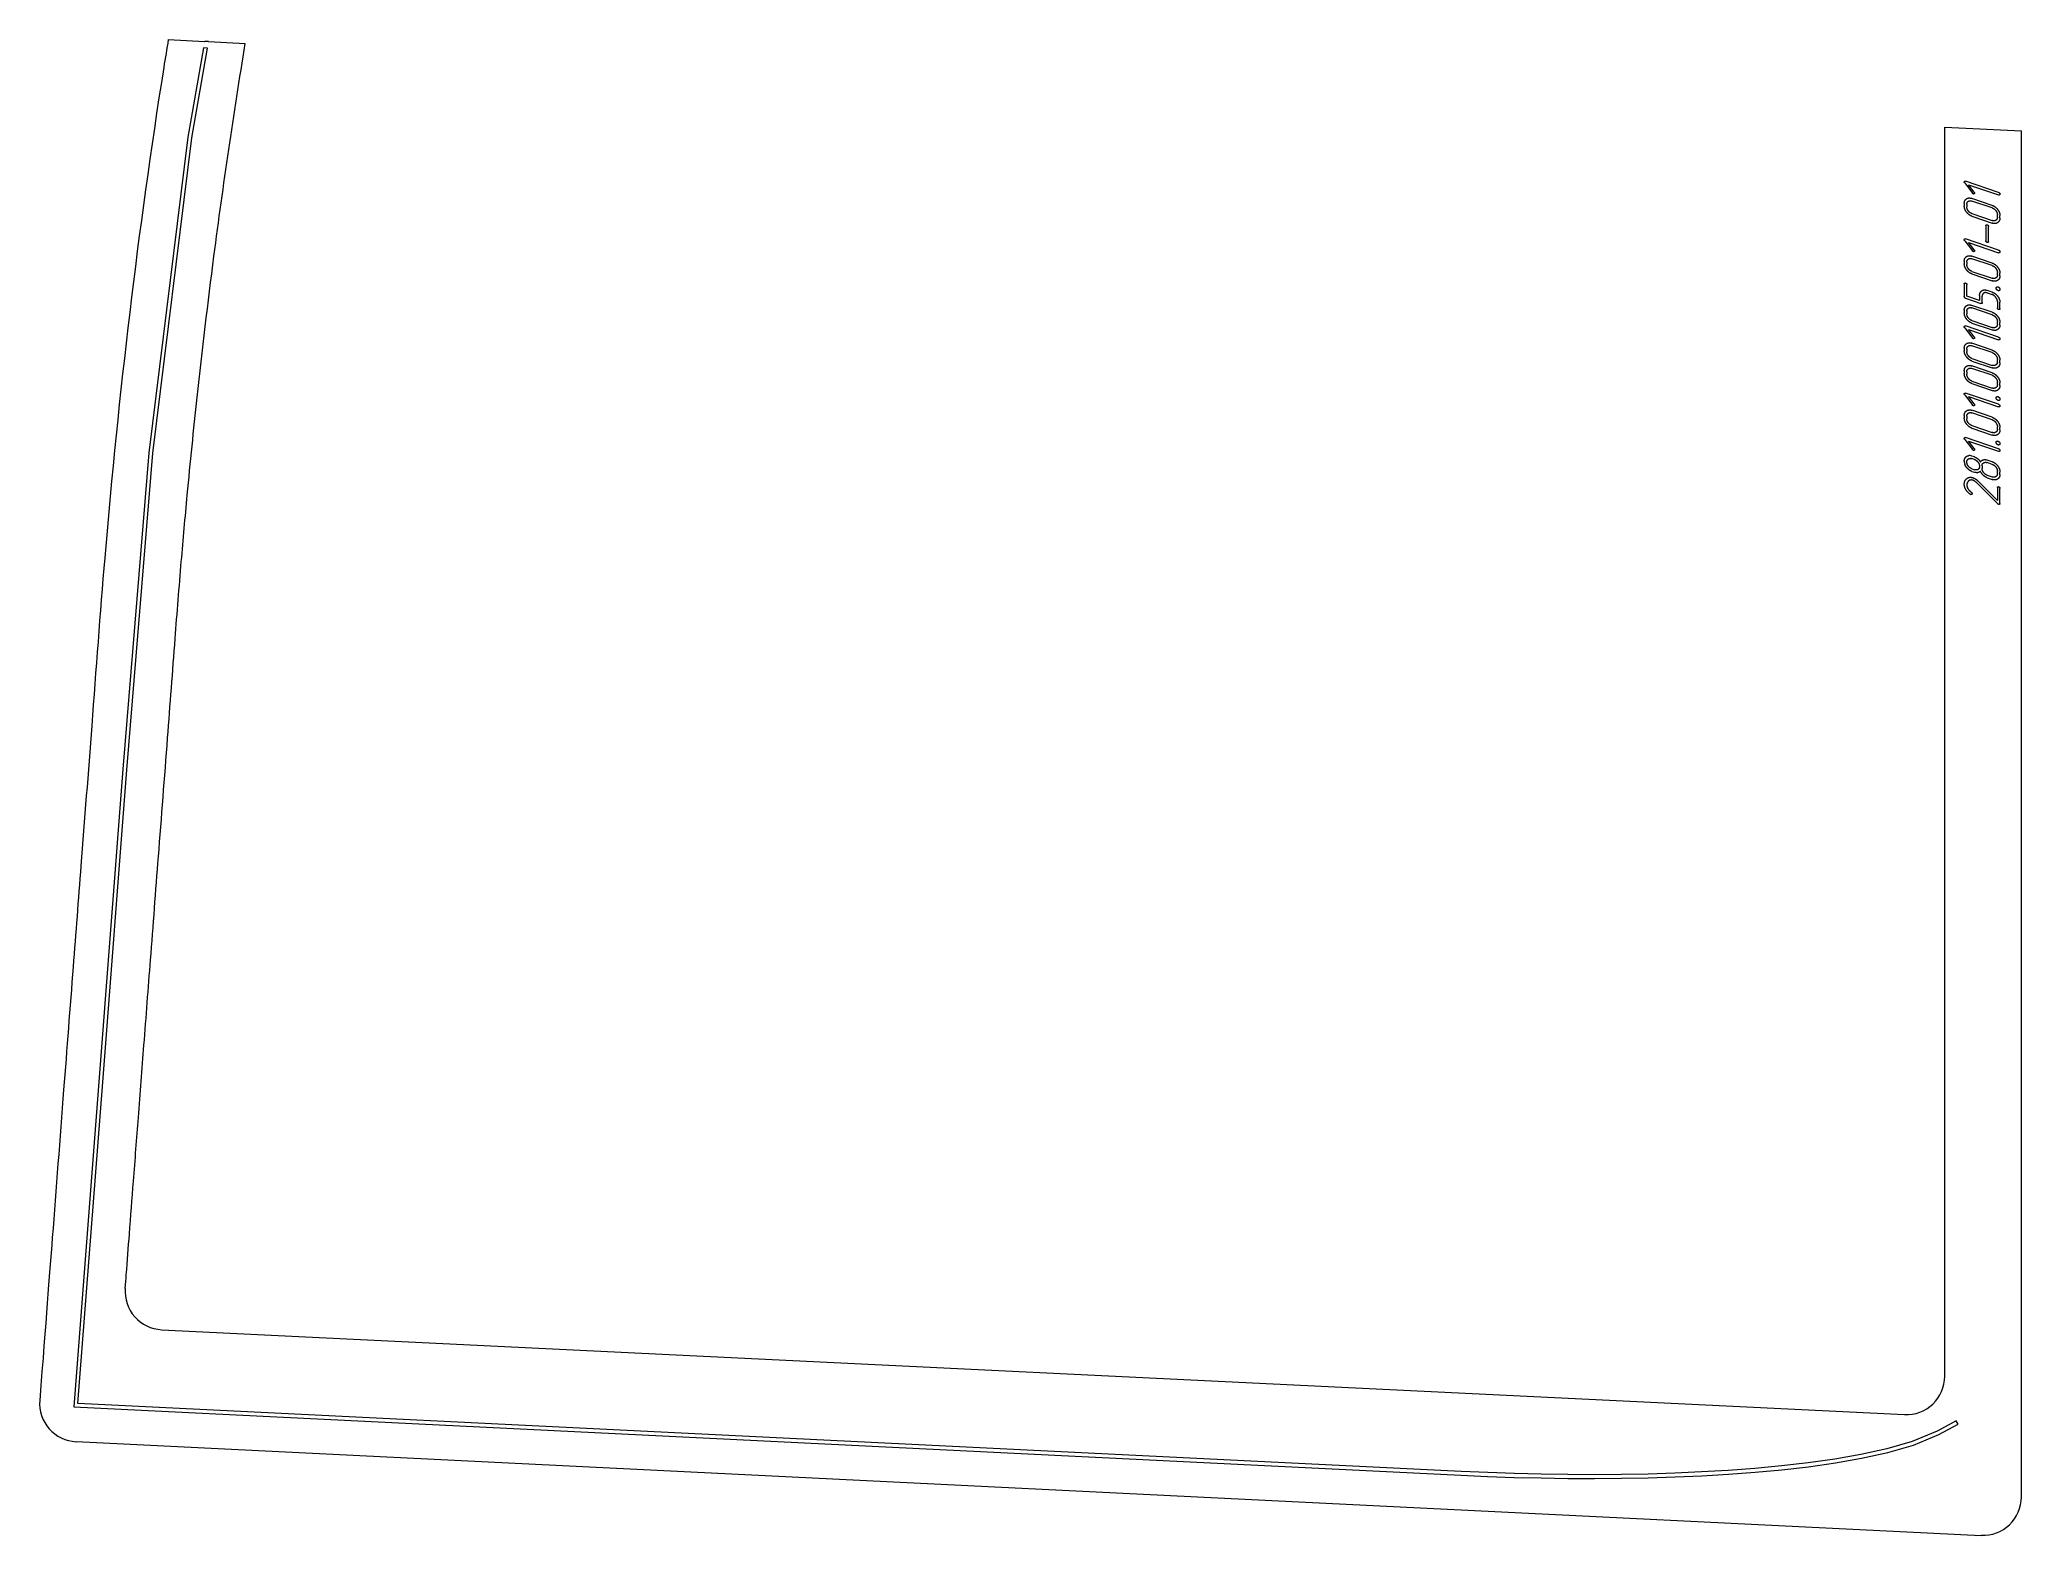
# Model space of a CAD drawing. Header units: millimetres. Extents: x -114 to 1437, y 0 to 1171.
import ezdxf

# ---------------------------------------------------------------- set-up
doc = ezdxf.new("R2010")
doc.units = ezdxf.units.MM
doc.linetypes.add('K5LT_BASIC', pattern=[0])
doc.layers.add('Engraving', color=7, linetype='Continuous')

msp = doc.modelspace()

# ---------------------------------------------------------------- linework, layer by layer
at = {"color": 143, "linetype": 'K5LT_BASIC', "lineweight": 15, "true_color": 0x33acca}
for p, q in [((-13.1, 1171.2), (15.4, 1169.8)), ((18.5, 1169.6), (15.4, 1169.8)), ((18.5, 1169.6), (47.2, 1168.2)), ((1377.3, 124.5), (1377.3, 1102.7)), ((1377.3, 1102.7), (1437.3, 1099.8)), ((1437.3, 30), (1437.3, 1099.8)), ((-18.3, 161), (1345.8, 94.5)), ((-85.3, 73.4), (1405.8, 0))]:
    msp.add_line(p, q, dxfattribs=at)
for centre, start, end in [((-16.9, 191), 175.6027, 267.2084), ((1347.3, 124.5), 267.2084, 0), ((-83.8, 103.3), 175.6028, 267.1824), ((1407.3, 30), 267.1824, 0)]:
    msp.add_arc(centre, 30, start, end, dxfattribs=at)
for points, knots in [([(-13.1, 1171.2), (-14.3, 1163.9), (-36.1, 1029.1), (-57.2, 849.5), (-72.4, 641.1), (-80.7, 534.4), (-88, 439.4), (-95.5, 342.4), (-103.3, 240.3), (-108.7, 170.3), (-113.7, 105.6)], [6.86296, 6.86296, 6.86296, 6.86296, 6.97103, 8.881041, 9.535481, 10.081913, 10.475311, 10.95443, 11.530513, 12, 12, 12, 12]), ([(-46.8, 193.3), (-46.5, 197), (-45.3, 212), (-43.3, 239.1), (-40.1, 280.2), (-36.3, 329.5), (-31.9, 387.2), (-26.6, 455.3), (-20.5, 535.4), (-13.9, 619.4), (-8.2, 696.6), (-3.2, 759.8), (2.4, 822.7), (10.5, 902.5), (24.5, 1020.6), (38.1, 1112.8), (47.2, 1168.2)], [0, 0, 0, 0, 0.124971, 0.530039, 1.063628, 1.707965, 2.438142, 3.298582, 4.342688, 5.539907, 6.545011, 7.327984, 8.004848, 9.001905, 10.441137, 12.616438, 12.616438, 12.616438, 12.616438])]:
    msp.add_open_spline(points, degree=3, knots=knots, dxfattribs=at)
at = {"layer": 'Engraving', "color": 143, "linetype": 'K5LT_BASIC', "lineweight": 15, "true_color": 0x33acca}
for p, q in [((14.6, 1164.8), (2.3, 1094.7)), ((5.3, 1094.3), (17.6, 1164.6)), ((17.6, 1164.6), (14.6, 1164.8)), ((2.3, 1094.7), (-28.2, 847.7)), ((-25.2, 847.4), (5.3, 1094.3)), ((1392.9, 1058.9), (1398.9, 1050.9)), ((1419.5, 1051.5), (1393.6, 1060.3)), ((1396, 1057.5), (1419.5, 1049.5)), ((1400.3, 1051.8), (1396, 1057.5)), ((1392.6, 1042.9), (1392.6, 1040.9)), ((1394.6, 1042.2), (1394.6, 1040.2)), ((1414.5, 1041.4), (1398.6, 1046.8)), ((1414.5, 1039.4), (1398.6, 1044.8)), ((1398.6, 1034.9), (1414.5, 1029.5)), ((1398.6, 1032.9), (1414.5, 1027.5)), ((1409.5, 1025.5), (1409.5, 1013.6)), ((1411.5, 1012.9), (1411.5, 1024.9)), ((1418.5, 1032.1), (1418.5, 1034.1)), ((1420.5, 1031.4), (1420.5, 1033.4)), ((1392.9, 1013.7), (1398.9, 1005.7)), ((1419.5, 1006.3), (1393.6, 1015.1)), ((1400.3, 1006.6), (1396, 1012.3)), ((1396, 1012.3), (1419.5, 1004.3)), ((1392.6, 997.7), (1392.6, 995.7)), ((1394.6, 997), (1394.6, 995)), ((1414.5, 996.2), (1398.6, 1001.6)), ((1414.5, 994.2), (1398.6, 999.6)), ((1392.6, 979.9), (1392.6, 970)), ((1394.6, 970.3), (1394.6, 979.2)), ((1398.6, 989.7), (1414.5, 984.3)), ((1398.6, 987.7), (1414.5, 982.3)), ((1418.5, 986.9), (1418.5, 988.9)), ((1420.5, 986.2), (1420.5, 988.2)), ((1393.6, 968.6), (1405.6, 964.6)), ((1404.6, 966.9), (1394.6, 970.3)), ((1414.5, 957.7), (1398.6, 963.1)), ((1404.6, 970.9), (1404.6, 966.9)), ((1406.6, 965.2), (1406.6, 970.2)), ((1414.5, 973.5), (1410.5, 974.8)), ((1410.5, 972.8), (1414.5, 971.5)), ((1418.5, 966.2), (1418.5, 961.2)), ((1420.5, 960.5), (1420.5, 965.5)), ((1392.6, 959.2), (1392.6, 957.2)), ((1419.5, 938.2), (1393.6, 947)), ((1394.6, 958.5), (1394.6, 956.5)), ((1414.5, 955.7), (1398.6, 961.1)), ((1398.6, 951.2), (1414.5, 945.7)), ((1398.6, 949.2), (1414.5, 943.8)), ((1418.5, 948.4), (1418.5, 950.4)), ((1420.5, 947.7), (1420.5, 949.7)), ((1392.9, 945.5), (1398.9, 937.5)), ((1400.3, 938.4), (1396, 944.2)), ((1396, 944.2), (1419.5, 936.2)), ((1414.5, 928.1), (1398.6, 933.5)), ((1414.5, 926.1), (1398.6, 931.5)), ((1392.6, 929.5), (1392.6, 927.5)), ((1394.6, 928.8), (1394.6, 926.9)), ((1398.6, 921.5), (1414.5, 916.1)), ((1398.6, 919.5), (1414.5, 914.1)), ((1414.5, 910.3), (1398.6, 915.7)), ((1418.5, 918.7), (1418.5, 920.7)), ((1420.5, 918.1), (1420.5, 920.1)), ((1392.6, 911.7), (1392.6, 909.7)), ((1394.6, 911.1), (1394.6, 909.1)), ((1414.5, 908.3), (1398.6, 913.7)), ((1398.6, 903.7), (1414.5, 898.3)), ((1398.6, 901.8), (1414.5, 896.3)), ((1418.5, 901), (1418.5, 902.9)), ((1420.5, 900.3), (1420.5, 902.3)), ((1392.9, 892.9), (1398.9, 884.9)), ((1419.5, 885.6), (1393.6, 894.4)), ((1396, 891.6), (1419.5, 883.6)), ((1400.3, 885.9), (1396, 891.6)), ((1392.6, 876.9), (1392.6, 874.9)), ((1394.6, 876.2), (1394.6, 874.3)), ((1414.5, 875.5), (1398.6, 880.9)), ((1414.5, 873.5), (1398.6, 878.9)), ((1398.6, 868.9), (1414.5, 863.5)), ((1392.9, 858.1), (1398.9, 850.1)), ((1419.5, 850.8), (1393.6, 859.5)), ((1400.3, 851), (1396, 856.7)), ((1396, 856.7), (1419.5, 848.8)), ((1398.6, 866.9), (1414.5, 861.5)), ((1418.5, 866.1), (1418.5, 868.1)), ((1420.5, 865.5), (1420.5, 867.5)), ((-28.2, 847.7), (-48.6, 599.8)), ((-45.6, 599.5), (-25.2, 847.4)), ((1392.6, 841.1), (1392.6, 840.5)), ((1392.6, 840.5), (1392.7, 839.8)), ((1392.7, 839.8), (1393, 838.6)), ((1397.3, 845.4), (1396.2, 845.4)), ((1397.9, 845.3), (1397.3, 845.4)), ((1398.6, 845.1), (1397.9, 845.3)), ((1400.6, 844.4), (1398.6, 845.1)), ((1400.6, 842.4), (1398.6, 843.1)), ((1414.5, 840.6), (1410.5, 842)), ((1414.5, 838.6), (1410.5, 840)), ((1398.5, 833.1), (1400.6, 832.4)), ((1398.6, 835.1), (1400.6, 834.4)), ((1400.9, 825.3), (1401.6, 824.8)), ((1401.6, 824.8), (1402.4, 824.1)), ((1402.4, 824.1), (1418.9, 807.6)), ((1418.5, 810.4), (1403.5, 825.4)), ((1406.5, 837.4), (1406.5, 835.4)), ((1410.5, 830), (1414.5, 828.7)), ((1410.5, 828.1), (1414.5, 826.7)), ((1418.5, 831.3), (1418.5, 833.3)), ((1420.5, 830.6), (1420.5, 832.6)), ((1397.3, 815.2), (1397.7, 815)), ((1418.5, 820.5), (1418.5, 810.4)), ((1420.5, 807.9), (1420.5, 819.8)), ((-48.6, 599.8), (-67.7, 351.7)), ((-64.7, 351.4), (-45.6, 599.5)), ((-67.7, 351.7), (-87, 100.5)), ((-83.8, 103.3), (-64.7, 351.4)), ((-87, 100.5), (998.6, 47.1)), ((998.7, 50.1), (-83.8, 103.3)), ((1371.3, 81.6), (1351.9, 73.5)), ((1352.9, 70.7), (1372.6, 78.9)), ((1386.3, 89.7), (1371.3, 81.6)), ((1372.6, 78.9), (1387.7, 87.1)), ((1387.7, 87.1), (1386.3, 89.7)), ((1311.6, 63.2), (1291.2, 59.6)), ((1332, 67.7), (1311.6, 63.2)), ((1312.2, 60.3), (1332.7, 64.8)), ((1351.9, 73.5), (1332, 67.7)), ((1332.7, 64.8), (1352.9, 70.7)), ((998.6, 47.1), (1019.5, 46.1)), ((1019.6, 49.1), (998.7, 50.1)), ((1040.5, 48.4), (1019.6, 49.1)), ((1061.4, 47.9), (1040.5, 48.4)), ((1082.4, 47.6), (1061.4, 47.9)), ((1103.3, 47.5), (1082.4, 47.6)), ((1124.2, 47.7), (1103.3, 47.5)), ((1145.1, 48), (1124.2, 47.7)), ((1166.1, 48.7), (1145.1, 48)), ((1187, 49.6), (1166.1, 48.7)), ((1166.2, 45.7), (1187.1, 46.6)), ((1207.9, 50.8), (1187, 49.6)), ((1187.1, 46.6), (1208.1, 47.8)), ((1228.7, 52.4), (1207.9, 50.8)), ((1208.1, 47.8), (1229, 49.4)), ((1249.6, 54.3), (1228.7, 52.4)), ((1229, 49.4), (1249.9, 51.3)), ((1270.3, 56.7), (1249.6, 54.3)), ((1249.9, 51.3), (1270.7, 53.7)), ((1291.2, 59.6), (1270.3, 56.7)), ((1270.7, 53.7), (1291.7, 56.7)), ((1291.7, 56.7), (1312.2, 60.3)), ((1019.5, 46.1), (1040.4, 45.4)), ((1040.4, 45.4), (1061.4, 44.9)), ((1061.4, 44.9), (1082.3, 44.6)), ((1082.3, 44.6), (1103.3, 44.5)), ((1103.3, 44.5), (1124.3, 44.7)), ((1124.3, 44.7), (1145.2, 45)), ((1145.2, 45), (1166.2, 45.7))]:
    msp.add_line(p, q, dxfattribs=at)
for points in [[(1392.6, 1059.6), (1392.6, 1060), (1392.9, 1060.2)], [(1392.9, 1058.9), (1392.6, 1059.2), (1392.6, 1059.6)], [(1392.9, 1060.2), (1393.2, 1060.5), (1393.6, 1060.3)], [(1392.6, 1042.9), (1392.6, 1045.3), (1394.3, 1046.5)], [(1394.4, 1036), (1392.6, 1038.4), (1392.6, 1040.9)], [(1394.3, 1046.5), (1396.1, 1047.7), (1398.6, 1046.8)], [(1394.6, 1042.2), (1394.6, 1043.8), (1395.8, 1044.6)], [(1395.8, 1037), (1394.6, 1038.5), (1394.6, 1040.2)], [(1395.8, 1044.6), (1396.9, 1045.4), (1398.6, 1044.8)], [(1399.6, 1050.3), (1399.4, 1050.4), (1398.9, 1050.9)], [(1400.3, 1050.4), (1400, 1050.2), (1399.6, 1050.3)], [(1400.3, 1051.8), (1400.6, 1051.4), (1400.6, 1051)], [(1400.6, 1051), (1400.6, 1050.6), (1400.3, 1050.4)], [(1414.5, 1041.4), (1416.9, 1040.6), (1418.7, 1038.2)], [(1414.5, 1039.4), (1416.2, 1038.8), (1417.3, 1037.3)], [(1419.5, 1051.5), (1419.9, 1051.4), (1420.2, 1051)], [(1420.2, 1049.6), (1420, 1049.4), (1419.5, 1049.5)], [(1420.2, 1051), (1420.5, 1050.6), (1420.5, 1050.2)], [(1420.5, 1050.2), (1420.5, 1050), (1420.2, 1049.6)], [(1398.6, 1032.9), (1396.2, 1033.7), (1394.4, 1036)], [(1398.6, 1034.9), (1396.9, 1035.4), (1395.8, 1037)], [(1409.5, 1025.5), (1409.5, 1025.9), (1409.8, 1026.1)], [(1409.8, 1026.1), (1410.2, 1026.3), (1410.5, 1026.2)], [(1410.5, 1026.2), (1410.9, 1026.1), (1411.2, 1025.7)], [(1411.2, 1025.7), (1411.5, 1025.3), (1411.5, 1024.9)], [(1417.3, 1029.7), (1416.1, 1028.9), (1414.5, 1029.5)], [(1418.7, 1027.9), (1417, 1026.6), (1414.5, 1027.5)], [(1417.3, 1037.3), (1418.5, 1035.7), (1418.5, 1034.1)], [(1418.5, 1032.1), (1418.5, 1030.5), (1417.3, 1029.7)], [(1418.7, 1038.2), (1420.5, 1035.9), (1420.5, 1033.4)], [(1420.5, 1031.4), (1420.5, 1029.1), (1418.7, 1027.9)], [(1392.6, 1014.4), (1392.6, 1014.8), (1392.9, 1015.1)], [(1392.9, 1013.7), (1392.6, 1014), (1392.6, 1014.4)], [(1392.9, 1015.1), (1393.2, 1015.3), (1393.6, 1015.1)], [(1409.9, 1012.7), (1409.5, 1013.1), (1409.5, 1013.6)], [(1410.5, 1012.3), (1410.3, 1012.3), (1409.9, 1012.7)], [(1411.2, 1012.3), (1410.9, 1012.1), (1410.5, 1012.3)], [(1411.5, 1012.9), (1411.5, 1012.5), (1411.2, 1012.3)], [(1392.6, 997.7), (1392.6, 1000.1), (1394.3, 1001.3)], [(1394.4, 990.8), (1392.6, 993.2), (1392.6, 995.7)], [(1394.3, 1001.3), (1396.1, 1002.5), (1398.6, 1001.6)], [(1394.6, 997), (1394.6, 998.6), (1395.8, 999.4)], [(1395.8, 991.8), (1394.6, 993.4), (1394.6, 995)], [(1395.8, 999.4), (1396.9, 1000.2), (1398.6, 999.6)], [(1399.6, 1005.2), (1399.4, 1005.2), (1398.9, 1005.7)], [(1400.3, 1005.2), (1400, 1005), (1399.6, 1005.2)], [(1400.3, 1006.6), (1400.6, 1006.2), (1400.6, 1005.8)], [(1400.6, 1005.8), (1400.6, 1005.4), (1400.3, 1005.2)], [(1414.5, 996.2), (1416.9, 995.4), (1418.7, 993)], [(1414.5, 994.2), (1416.2, 993.7), (1417.3, 992.1)], [(1418.7, 993), (1420.5, 990.7), (1420.5, 988.2)], [(1419.5, 1006.3), (1419.9, 1006.2), (1420.2, 1005.8)], [(1420.2, 1004.4), (1420, 1004.2), (1419.5, 1004.3)], [(1420.2, 1005.8), (1420.5, 1005.4), (1420.5, 1005)], [(1420.5, 1005), (1420.5, 1004.8), (1420.2, 1004.4)], [(1392.6, 979.9), (1392.6, 980.3), (1392.9, 980.5)], [(1392.9, 980.5), (1393.2, 980.7), (1393.6, 980.6)], [(1393.6, 980.6), (1394, 980.4), (1394.3, 980.1)], [(1394.3, 980.1), (1394.6, 979.7), (1394.6, 979.2)], [(1398.6, 987.7), (1396.2, 988.5), (1394.4, 990.8)], [(1398.6, 989.7), (1396.9, 990.2), (1395.8, 991.8)], [(1417.3, 984.5), (1416.1, 983.7), (1414.5, 984.3)], [(1418.7, 982.7), (1417, 981.4), (1414.5, 982.3)], [(1417.3, 992.1), (1418.5, 990.5), (1418.5, 988.9)], [(1418.5, 986.9), (1418.5, 985.3), (1417.3, 984.5)], [(1417.5, 976.6), (1417.5, 977.1), (1418, 977.4)], [(1418, 977.4), (1418.4, 977.7), (1419, 977.6)], [(1420.5, 986.2), (1420.5, 983.9), (1418.7, 982.7)], [(1419, 977.6), (1419.5, 977.4), (1420, 976.8)], [(1393.6, 968.6), (1392.6, 969), (1392.6, 970)], [(1392.6, 959.2), (1392.6, 961.6), (1394.3, 962.8)], [(1394.3, 962.8), (1396.1, 964), (1398.6, 963.1)], [(1404.6, 970.9), (1404.6, 973.3), (1406.3, 974.5)], [(1406.6, 965.2), (1406.6, 964.2), (1405.6, 964.6)], [(1406.3, 974.5), (1408.1, 975.7), (1410.5, 974.8)], [(1407.7, 972.6), (1406.6, 971.9), (1406.6, 970.2)], [(1410.5, 972.8), (1408.9, 973.4), (1407.7, 972.6)], [(1414.5, 973.5), (1416.9, 972.6), (1418.7, 970.3)], [(1417.3, 969.4), (1416.2, 970.9), (1414.5, 971.5)], [(1418.5, 966.2), (1418.5, 967.8), (1417.3, 969.4)], [(1418.1, 975.3), (1417.5, 975.8), (1417.5, 976.6)], [(1419, 974.6), (1418.6, 974.7), (1418.1, 975.3)], [(1418.7, 970.3), (1420.5, 967.9), (1420.5, 965.5)], [(1420, 974.6), (1419.6, 974.4), (1419, 974.6)], [(1420, 976.8), (1420.5, 976.3), (1420.5, 975.6)], [(1420.5, 975.6), (1420.5, 974.9), (1420, 974.6)], [(1394.4, 952.3), (1392.6, 954.7), (1392.6, 957.2)], [(1392.6, 946.3), (1392.6, 946.7), (1392.9, 946.9)], [(1392.9, 945.5), (1392.6, 945.9), (1392.6, 946.3)], [(1392.9, 946.9), (1393.2, 947.1), (1393.6, 947)], [(1398.6, 949.2), (1396.2, 950), (1394.4, 952.3)], [(1394.6, 958.5), (1394.6, 960.1), (1395.8, 960.9)], [(1395.8, 953.3), (1394.6, 954.8), (1394.6, 956.5)], [(1395.8, 960.9), (1396.9, 961.7), (1398.6, 961.1)], [(1398.6, 951.2), (1396.9, 951.7), (1395.8, 953.3)], [(1414.5, 957.7), (1416.9, 956.9), (1418.7, 954.5)], [(1414.5, 955.7), (1416.2, 955.1), (1417.3, 953.6)], [(1417.3, 953.6), (1418.5, 952), (1418.5, 950.4)], [(1418.5, 948.4), (1418.5, 946.8), (1417.3, 946)], [(1418.9, 960.3), (1418.5, 960.7), (1418.5, 961.2)], [(1418.7, 954.5), (1420.5, 952.2), (1420.5, 949.7)], [(1420.5, 947.7), (1420.5, 945.4), (1418.7, 944.2)], [(1419.5, 959.8), (1419.2, 959.9), (1418.9, 960.3)], [(1420.2, 959.9), (1419.9, 959.7), (1419.5, 959.8)], [(1420.5, 960.5), (1420.5, 960), (1420.2, 959.9)], [(1392.6, 929.5), (1392.6, 932), (1394.3, 933.1)], [(1394.3, 933.1), (1396.1, 934.3), (1398.6, 933.5)], [(1394.6, 928.8), (1394.6, 930.5), (1395.8, 931.3)], [(1395.8, 931.3), (1396.9, 932), (1398.6, 931.5)], [(1399.6, 937), (1399.4, 937.1), (1398.9, 937.5)], [(1400.3, 937.1), (1400, 936.9), (1399.6, 937)], [(1400.3, 938.4), (1400.6, 938), (1400.6, 937.7)], [(1400.6, 937.7), (1400.6, 937.3), (1400.3, 937.1)], [(1417.3, 946), (1416.1, 945.2), (1414.5, 945.7)], [(1418.7, 944.2), (1417, 942.9), (1414.5, 943.8)], [(1419.5, 938.2), (1419.9, 938), (1420.2, 937.6)], [(1420.2, 936.2), (1420, 936), (1419.5, 936.2)], [(1420.2, 937.6), (1420.5, 937.3), (1420.5, 936.8)], [(1420.5, 936.8), (1420.5, 936.7), (1420.2, 936.2)], [(1394.4, 922.7), (1392.6, 925), (1392.6, 927.5)], [(1392.6, 911.7), (1392.6, 914.2), (1394.3, 915.4)], [(1394.3, 915.4), (1396.1, 916.5), (1398.6, 915.7)], [(1398.6, 919.5), (1396.2, 920.3), (1394.4, 922.7)], [(1395.8, 923.6), (1394.6, 925.2), (1394.6, 926.9)], [(1398.6, 921.5), (1396.9, 922.1), (1395.8, 923.6)], [(1414.5, 928.1), (1416.9, 927.2), (1418.7, 924.9)], [(1414.5, 926.1), (1416.2, 925.5), (1417.3, 923.9)], [(1417.3, 916.4), (1416.1, 915.6), (1414.5, 916.1)], [(1417.3, 923.9), (1418.5, 922.3), (1418.5, 920.7)], [(1418.5, 918.7), (1418.5, 917.2), (1417.3, 916.4)], [(1418.7, 924.9), (1420.5, 922.5), (1420.5, 920.1)], [(1420.5, 918.1), (1420.5, 915.8), (1418.7, 914.5)], [(1394.4, 904.9), (1392.6, 907.2), (1392.6, 909.7)], [(1398.6, 901.8), (1396.2, 902.6), (1394.4, 904.9)], [(1394.6, 911.1), (1394.6, 912.7), (1395.8, 913.5)], [(1395.8, 905.9), (1394.6, 907.4), (1394.6, 909.1)], [(1395.8, 913.5), (1396.9, 914.3), (1398.6, 913.7)], [(1398.6, 903.7), (1396.9, 904.3), (1395.8, 905.9)], [(1418.7, 914.5), (1417, 913.3), (1414.5, 914.1)], [(1414.5, 910.3), (1416.9, 909.5), (1418.7, 907.1)], [(1414.5, 908.3), (1416.2, 907.7), (1417.3, 906.1)], [(1417.3, 906.1), (1418.5, 904.6), (1418.5, 902.9)], [(1418.5, 901), (1418.5, 899.4), (1417.3, 898.6)], [(1418.7, 907.1), (1420.5, 904.8), (1420.5, 902.3)], [(1420.5, 900.3), (1420.5, 898), (1418.7, 896.7)], [(1392.6, 893.7), (1392.6, 894.1), (1392.9, 894.3)], [(1392.9, 892.9), (1392.6, 893.3), (1392.6, 893.7)], [(1392.9, 894.3), (1393.2, 894.5), (1393.6, 894.4)], [(1399.6, 884.4), (1399.4, 884.5), (1398.9, 884.9)], [(1400.3, 884.5), (1400, 884.3), (1399.6, 884.4)], [(1400.3, 885.9), (1400.6, 885.5), (1400.6, 885.1)], [(1400.6, 885.1), (1400.6, 884.7), (1400.3, 884.5)], [(1417.3, 898.6), (1416.1, 897.8), (1414.5, 898.3)], [(1418.7, 896.7), (1417, 895.5), (1414.5, 896.3)], [(1417.5, 890.6), (1417.5, 891.2), (1418, 891.5)], [(1418.1, 889.3), (1417.5, 889.9), (1417.5, 890.6)], [(1418, 891.5), (1418.4, 891.8), (1419, 891.6)], [(1419, 888.6), (1418.6, 888.8), (1418.1, 889.3)], [(1419, 891.6), (1419.5, 891.4), (1420, 890.9)], [(1420, 888.7), (1419.6, 888.4), (1419, 888.6)], [(1419.5, 885.6), (1419.9, 885.4), (1420.2, 885)], [(1420, 890.9), (1420.5, 890.3), (1420.5, 889.6)], [(1420.5, 889.6), (1420.5, 888.9), (1420, 888.7)], [(1420.2, 885), (1420.5, 884.7), (1420.5, 884.2)], [(1420.5, 884.2), (1420.5, 884.1), (1420.2, 883.6)], [(1392.6, 876.9), (1392.6, 879.4), (1394.3, 880.5)], [(1394.4, 870.1), (1392.6, 872.4), (1392.6, 874.9)], [(1394.3, 880.5), (1396.1, 881.7), (1398.6, 880.9)], [(1398.6, 866.9), (1396.2, 867.7), (1394.4, 870.1)], [(1394.6, 876.2), (1394.6, 877.9), (1395.8, 878.7)], [(1395.8, 871), (1394.6, 872.6), (1394.6, 874.3)], [(1395.8, 878.7), (1396.9, 879.4), (1398.6, 878.9)], [(1398.6, 868.9), (1396.9, 869.5), (1395.8, 871)], [(1414.5, 875.5), (1416.9, 874.6), (1418.7, 872.3)], [(1414.5, 873.5), (1416.2, 872.9), (1417.3, 871.3)], [(1417.3, 871.3), (1418.5, 869.7), (1418.5, 868.1)], [(1418.7, 872.3), (1420.5, 869.9), (1420.5, 867.5)], [(1420.2, 883.6), (1420, 883.4), (1419.5, 883.6)], [(1392.6, 858.9), (1392.6, 859.3), (1392.9, 859.5)], [(1392.9, 858.1), (1392.6, 858.5), (1392.6, 858.9)], [(1392.9, 859.5), (1393.2, 859.7), (1393.6, 859.5)], [(1417.3, 863.8), (1416.1, 863), (1414.5, 863.5)], [(1418.7, 861.9), (1417, 860.7), (1414.5, 861.5)], [(1418.5, 866.1), (1418.5, 864.6), (1417.3, 863.8)], [(1417.5, 855.8), (1417.5, 856.4), (1418, 856.7)], [(1418.1, 854.5), (1417.5, 855.1), (1417.5, 855.8)], [(1418, 856.7), (1418.4, 857), (1419, 856.8)], [(1419, 853.8), (1418.6, 853.9), (1418.1, 854.5)], [(1420.5, 865.5), (1420.5, 863.2), (1418.7, 861.9)], [(1419, 856.8), (1419.5, 856.6), (1420, 856.1)], [(1420, 853.9), (1419.6, 853.6), (1419, 853.8)], [(1420, 856.1), (1420.5, 855.5), (1420.5, 854.8)], [(1420.5, 854.8), (1420.5, 854.1), (1420, 853.9)], [(1392.6, 841.1), (1392.6, 843.6), (1394.3, 844.8)], [(1394.3, 836.3), (1393.4, 837.5), (1393, 838.6)], [(1394.3, 844.8), (1395.2, 845.4), (1396.2, 845.4)], [(1394.6, 840.4), (1394.6, 842.1), (1395.8, 842.9)], [(1395.7, 837.2), (1394.6, 838.8), (1394.6, 840.4)], [(1395.8, 842.9), (1396.9, 843.6), (1398.6, 843.1)], [(1399.6, 849.6), (1399.4, 849.6), (1398.9, 850.1)], [(1400.3, 849.6), (1400, 849.4), (1399.6, 849.6)], [(1400.3, 851), (1400.6, 850.6), (1400.6, 850.3)], [(1400.6, 850.3), (1400.6, 849.8), (1400.3, 849.6)], [(1400.6, 844.4), (1402, 843.9), (1403.2, 842.9)], [(1400.6, 842.4), (1402.3, 841.8), (1403.4, 840.2)], [(1403.2, 842.9), (1404.3, 842), (1405.2, 840.6)], [(1403.4, 840.2), (1404.5, 838.6), (1404.5, 837)], [(1405.2, 840.6), (1405.9, 841.7), (1407.4, 842.1)], [(1406.5, 837.4), (1406.5, 839.1), (1407.7, 839.8)], [(1407.4, 842.1), (1408.8, 842.6), (1410.5, 842)], [(1407.7, 839.8), (1408.9, 840.5), (1410.5, 840)], [(1414.5, 840.6), (1417, 839.8), (1418.7, 837.5)], [(1414.5, 838.6), (1416.2, 838.1), (1417.3, 836.5)], [(1419.5, 850.8), (1419.9, 850.6), (1420.2, 850.2)], [(1420.2, 848.8), (1420, 848.6), (1419.5, 848.8)], [(1420.2, 850.2), (1420.5, 849.9), (1420.5, 849.4)], [(1420.5, 849.4), (1420.5, 849.2), (1420.2, 848.8)], [(1392.6, 823), (1392.6, 825.9), (1394.5, 827.4)], [(1393.7, 819), (1392.6, 820.9), (1392.6, 823)], [(1398.5, 833.1), (1396.2, 833.9), (1394.3, 836.3)], [(1394.5, 827.4), (1396.6, 829.1), (1399.4, 828.1)], [(1395, 824.3), (1394.6, 823.4), (1394.6, 822.4)], [(1394.6, 822.4), (1394.6, 821.1), (1395.4, 819.6)], [(1396, 825.6), (1395.4, 825.1), (1395, 824.3)], [(1398.6, 835.1), (1396.9, 835.7), (1395.7, 837.2)], [(1399.4, 826.1), (1397.4, 826.8), (1396, 825.6)], [(1399.4, 828.1), (1400.4, 827.8), (1401.3, 827.2)], [(1400.9, 825.3), (1400.2, 825.8), (1399.4, 826.1)], [(1403.4, 834.6), (1402.2, 833.9), (1400.6, 834.4)], [(1403.2, 832.1), (1402, 831.9), (1400.6, 832.4)], [(1401.3, 827.2), (1402.3, 826.6), (1403.5, 825.4)], [(1405.2, 833.1), (1404.4, 832.3), (1403.2, 832.1)], [(1404.5, 837), (1404.5, 835.4), (1403.4, 834.6)], [(1407.6, 829.9), (1406.2, 831.2), (1405.2, 833.1)], [(1407.7, 832.2), (1406.5, 833.7), (1406.5, 835.4)], [(1410.5, 828.1), (1409, 828.6), (1407.6, 829.9)], [(1410.5, 830), (1408.9, 830.6), (1407.7, 832.2)], [(1417.3, 828.9), (1416.1, 828.1), (1414.5, 828.7)], [(1418.7, 827.1), (1417, 825.9), (1414.5, 826.7)], [(1417.3, 836.5), (1418.5, 835), (1418.5, 833.3)], [(1418.5, 831.3), (1418.5, 829.8), (1417.3, 828.9)], [(1418.7, 837.5), (1420.5, 835.1), (1420.5, 832.6)], [(1420.5, 830.6), (1420.5, 828.4), (1418.7, 827.1)], [(1397.3, 815.2), (1394.9, 816.8), (1393.7, 819)], [(1395.4, 819.6), (1396.2, 818.2), (1398, 816.8)], [(1398.4, 815), (1398.1, 814.8), (1397.7, 815)], [(1398, 816.8), (1398.3, 816.6), (1398.5, 816.3)], [(1398.7, 815.7), (1398.7, 815.3), (1398.4, 815)], [(1398.5, 816.3), (1398.6, 816), (1398.7, 815.7)], [(1418.5, 820.5), (1418.5, 820.8), (1418.8, 821)], [(1418.8, 821), (1419.1, 821.2), (1419.5, 821.1)], [(1419.4, 807.3), (1419.1, 807.4), (1418.9, 807.6)], [(1420.1, 807.3), (1419.8, 807.1), (1419.4, 807.3)], [(1419.5, 821.1), (1419.8, 821), (1420.1, 820.6)], [(1420.1, 820.6), (1420.5, 820.3), (1420.5, 819.8)], [(1420.5, 807.9), (1420.5, 807.5), (1420.1, 807.3)]]:
    msp.add_open_spline(points, degree=2, dxfattribs=at)

doc.saveas('drawing.dxf')
